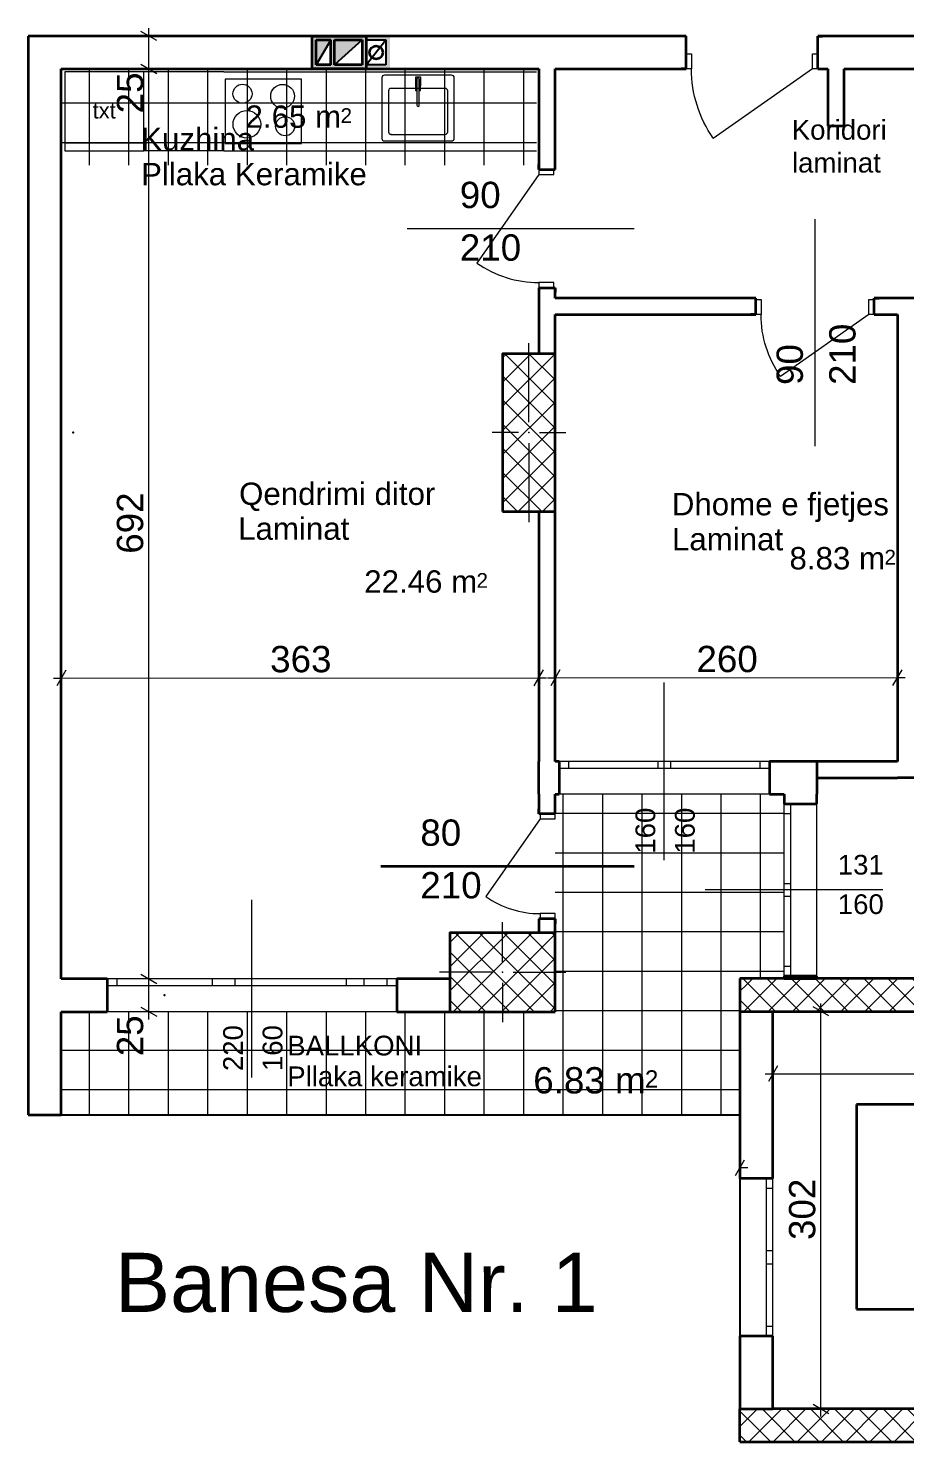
# Model space of a CAD drawing. Header units: centimetres. Extents: x 765 to 25620, y 224160 to 230516.
# Drawn here: x 7732 to 8399, y 227943 to 229018 of the extents above; entities that cross this region are included whole.
import ezdxf
from ezdxf.enums import TextEntityAlignment as Align

# ---------------------------------------------------------------- set-up
doc = ezdxf.new("R2010")
doc.units = ezdxf.units.CM
doc.header["$MEASUREMENT"] = 0
doc.linetypes.add('Small Dashed', pattern=[282.222222, 141.111111, -141.111111])
for name, color, linetype, lineweight, true_color in [('0_Pen_No__1#1_Pen_No__8', 7, 'Continuous', 35, 0xa80f02), ('0_Pen_No__8', 7, 'Continuous', 35, 0xa80f02), ('2D Drafting - General_Pen_No__8', 7, 'Continuous', 35, 0xa80f02), ('A-COLS_Pen_No__97#1_Pen_No__81', 7, 'Continuous', 20, 0x6a6a6a), ('Annotation - Text_Pen_No__8', 7, 'Continuous', 35, 0xa80f02), ('ARCHICAD Doors_Pen_No__23', 7, 'Continuous', 20, 0xff6600), ('ARCHICAD Doors_Pen_No__3', 7, 'Continuous', 18, 0xff6600), ('ARCHICAD Windows_Pen_No__23', 7, 'Continuous', 20, 0xff6600), ('ARCHICAD Windows_Pen_No__3', 7, 'Continuous', 18, 0xff6600), ('Interior - Furniture _Pen_No__81', 7, 'Continuous', 20, 0x6a6a6a), ('Structural - Shear_Pen_No__58', 7, 'Continuous', 25, 0xdf0000)]:
    doc.layers.add(name, color=color, linetype=linetype, lineweight=lineweight, true_color=true_color)
for name, color, linetype, lineweight in [('0_Pen_No__101', 252, 'Continuous', 13), ('0_Pen_No__6', 5, 'Continuous', 35), ('ARCHICAD Door Markers_Pen_No__1', 7, 'Continuous', 13), ('ARCHICAD Door Markers_Pen_No__21', 7, 'Continuous', 35), ('ARCHICAD Door Markers_Pen_No__7', 7, 'Continuous', 35), ('ARCHICAD Doors_Pen_No__27', 7, 'Continuous', 35), ('ARCHICAD Window Markers_Pen_No__1', 7, 'Continuous', 13), ('ARCHICAD Window Markers_Pen_No__7', 7, 'Continuous', 35), ('ARCHICAD Windows_Pen_No__27', 7, 'Continuous', 35), ('Structural - Bearing_Pen_No__20', 1, 'Continuous', 0), ('Structural - Bearing_Pen_No__21', 7, 'Continuous', 35), ('Structural - Bearing_Pen_No__27', 7, 'Continuous', 35)]:
    doc.layers.add(name, color=color, linetype=linetype, lineweight=lineweight)
for name, color, linetype in [('ARCHICAD Door Markers', 7, 'Continuous'), ('ARCHICAD Doors', 7, 'Continuous'), ('ARCHICAD Window Markers', 7, 'Continuous'), ('ARCHICAD Windows', 7, 'Continuous'), ('Dimensioning - General', 7, 'Continuous'), ('Structural - Bearing', 7, 'Continuous')]:
    doc.layers.add(name, color=color, linetype=linetype)
doc.styles.add('GENERATED_STYLE_1', font='arial.ttf')
doc.styles.get("Standard").update_dxf_attribs({"font": 'arial.ttf'})
pattern_1 = [(45, (7028.702, 207240.939), (-9.192388, 9.192388), []), (135, (7028.702, 207240.939), (9.192388, 9.192388), [])]

# ---------------------------------------------------------------- blocks, each defined once
blk = doc.blocks.new('Double Sash Window 22')
at = {"layer": 'ARCHICAD Windows_Pen_No__23', "color": 30, "linetype": 'Continuous', "lineweight": 20, "true_color": 0xff6600}
for p, q in [((-600, 0), (-525, 0)), ((-525, 0), (-525, -50)), ((-50, -50), (-50, 0)), ((-50, 0), (0, 0)), ((0, 0), (50, 0)), ((50, 0), (50, -50)), ((525, -50), (525, 0)), ((525, 0), (600, 0)), ((-525, -50), (-600, -50)), ((0, -50), (-50, -50)), ((50, -50), (0, -50)), ((600, -50), (525, -50))]:
    blk.add_line(p, q, dxfattribs=at)
at = {"layer": 'ARCHICAD Windows_Pen_No__27', "color": 7, "linetype": 'Continuous', "lineweight": 35}
for p, q in [((-600, 0), (-600, -50)), ((-600, 0), (-600, -50)), ((600, 0), (600, -50)), ((600, 0), (600, -50)), ((-600, -50), (-600, -250)), ((600, -50), (600, -250))]:
    blk.add_line(p, q, dxfattribs=at)
at = {"layer": 'ARCHICAD Windows_Pen_No__3', "color": 30, "linetype": 'Continuous', "lineweight": 18, "true_color": 0xff6600}
for p, q in [((-600, 0), (600, 0)), ((-525, 0), (-50, 0)), ((50, 0), (525, 0)), ((-50, -50), (-525, -50)), ((525, -50), (50, -50)), ((-600, -250), (600, -250))]:
    blk.add_line(p, q, dxfattribs=at)
blk = doc.blocks.new('Door 22_2')
at = {"layer": 'ARCHICAD Doors_Pen_No__23', "color": 30, "linetype": 'Continuous', "lineweight": 20, "true_color": 0xff6600}
for p, q in [((-410, 0), (-450, 0)), ((-450, 0), (-450, -115)), ((-410, -115), (-410, 0)), ((450, 0), (410, 0)), ((410, 0), (410, -115)), ((450, -115), (450, 0)), ((-450, -115), (-410, -115)), ((410, -115), (450, -115))]:
    blk.add_line(p, q, dxfattribs=at)
at = {"layer": 'ARCHICAD Doors_Pen_No__27', "color": 7, "linetype": 'Continuous', "lineweight": 35}
for p, q in [((-450, 0), (-487, 0)), ((-450, 0), (-487, 0)), ((-450, 0), (-450, -115)), ((-450, 0), (-450, -115)), ((450, 0), (450, -115)), ((450, 0), (450, -115)), ((450, 0), (487, 0)), ((450, 0), (487, 0)), ((-450, -125), (-487, -125)), ((-450, -125), (-487, -125)), ((-450, -115), (-450, -125)), ((-450, -115), (-450, -125)), ((450, -115), (450, -125)), ((450, -115), (450, -125)), ((450, -125), (487, -125)), ((450, -125), (487, -125))]:
    blk.add_line(p, q, dxfattribs=at)
at = {"layer": 'ARCHICAD Doors_Pen_No__3', "color": 30, "linetype": 'Continuous', "lineweight": 18, "true_color": 0xff6600}
blk.add_line((410, 0), (-262, 470), dxfattribs=at)
blk.add_arc((410, 0), 820, 145, 180, dxfattribs=at)
blk = doc.blocks.new('D Marker 22_3')
at = {"layer": 'ARCHICAD Door Markers_Pen_No__1', "color": 7, "linetype": 'Continuous', "lineweight": 13}
blk.add_line((0, -1125), (0, 600), dxfattribs=at)
at = {"layer": 'ARCHICAD Door Markers_Pen_No__7', "color": 7, "lineweight": 35, "style": 'GENERATED_STYLE_1'}
for tag, p in [('AC_MarkerText_3', (-369, -204)), ('AC_MarkerText_2', (31, -356))]:
    blk.add_attdef(tag, text='', height=200, rotation=270, dxfattribs=at).set_placement(p, align=Align.BOTTOM_LEFT)
blk = doc.blocks.new('Door 22_6')
at = {"layer": 'ARCHICAD Doors_Pen_No__23', "color": 30, "linetype": 'Continuous', "lineweight": 20, "true_color": 0xff6600}
for p, q in [((-360, 0), (-400, 0)), ((-400, 0), (-400, -115)), ((-360, -115), (-360, 0)), ((400, 0), (360, 0)), ((360, 0), (360, -115)), ((400, -115), (400, 0)), ((-400, -115), (-360, -115)), ((360, -115), (400, -115))]:
    blk.add_line(p, q, dxfattribs=at)
at = {"layer": 'ARCHICAD Doors_Pen_No__27', "color": 7, "linetype": 'Continuous', "lineweight": 35}
for p, q in [((-400, 10), (-437, 10)), ((-400, 10), (-437, 10)), ((-400, 0), (-400, 10)), ((-400, 0), (-400, 10)), ((-400, -115), (-400, 0)), ((-400, -115), (-400, 0)), ((400, 0), (400, 10)), ((400, 0), (400, 10)), ((400, 10), (437, 10)), ((400, 10), (437, 10)), ((400, -115), (400, 0)), ((400, -115), (400, 0)), ((-400, -115), (-437, -115)), ((-400, -115), (-437, -115)), ((400, -115), (437, -115)), ((400, -115), (437, -115))]:
    blk.add_line(p, q, dxfattribs=at)
at = {"layer": 'ARCHICAD Doors_Pen_No__3', "color": 30, "linetype": 'Continuous', "lineweight": 18, "true_color": 0xff6600}
blk.add_line((360, 0), (-230, 413), dxfattribs=at)
blk.add_arc((360, 0), 720, 145, 180, dxfattribs=at)
blk = doc.blocks.new('D Marker 22_6')
at = {"layer": 'ARCHICAD Door Markers_Pen_No__21', "color": 7, "linetype": 'Continuous', "lineweight": 35}
blk.add_line((0, -1325), (0, 600), dxfattribs=at)
at = {"layer": 'ARCHICAD Door Markers_Pen_No__7', "color": 7, "lineweight": 35, "style": 'GENERATED_STYLE_1'}
for tag, p in [('AC_MarkerText_2', (-31, -960)), ('AC_MarkerText_3', (369, -960))]:
    blk.add_attdef(tag, text='', height=200, rotation=90, dxfattribs=at).set_placement(p, align=Align.BOTTOM_LEFT)
blk = doc.blocks.new('Door 22_3')
at = {"layer": 'ARCHICAD Doors_Pen_No__23', "color": 30, "linetype": 'Continuous', "lineweight": 20, "true_color": 0xff6600}
for p, q in [((-460, 0), (-500, 0)), ((-500, 0), (-500, -115)), ((-460, -115), (-460, 0)), ((500, 0), (460, 0)), ((460, 0), (460, -115)), ((500, -115), (500, 0)), ((-500, -115), (-460, -115)), ((460, -115), (500, -115))]:
    blk.add_line(p, q, dxfattribs=at)
at = {"layer": 'ARCHICAD Doors_Pen_No__27', "color": 7, "linetype": 'Continuous', "lineweight": 35}
for p, q in [((-500, 0), (-537, 0)), ((-500, 0), (-537, 0)), ((-500, 0), (-500, -115)), ((-500, 0), (-500, -115)), ((500, 0), (500, -115)), ((500, 0), (500, -115)), ((500, 0), (537, 0)), ((500, 0), (537, 0)), ((-500, -115), (-500, -250)), ((-500, -115), (-500, -250)), ((500, -115), (500, -250)), ((500, -115), (500, -250)), ((-500, -250), (-537, -250)), ((-500, -250), (-537, -250)), ((500, -250), (537, -250)), ((500, -250), (537, -250))]:
    blk.add_line(p, q, dxfattribs=at)
at = {"layer": 'ARCHICAD Doors_Pen_No__3', "color": 30, "linetype": 'Continuous', "lineweight": 18, "true_color": 0xff6600}
blk.add_line((460, 0), (-294, 528), dxfattribs=at)
blk.add_arc((460, 0), 920, 145, 180, dxfattribs=at)
blk = doc.blocks.new('Double Sash Window 22_2')
at = {"layer": 'ARCHICAD Windows_Pen_No__23', "color": 30, "linetype": 'Continuous', "lineweight": 20, "true_color": 0xff6600}
for p, q in [((-800, 0), (-725, 0)), ((-725, 0), (-725, -50)), ((-50, -50), (-50, 0)), ((-50, 0), (0, 0)), ((0, 0), (50, 0)), ((50, 0), (50, -50)), ((725, -50), (725, 0)), ((725, 0), (800, 0)), ((-725, -50), (-800, -50)), ((0, -50), (-50, -50)), ((50, -50), (0, -50)), ((800, -50), (725, -50))]:
    blk.add_line(p, q, dxfattribs=at)
at = {"layer": 'ARCHICAD Windows_Pen_No__27', "color": 7, "linetype": 'Continuous', "lineweight": 35}
for p, q in [((-800, 0), (-800, -50)), ((-800, 0), (-800, -50)), ((800, 0), (800, -50)), ((800, 0), (800, -50)), ((-800, -50), (-800, -250)), ((800, -50), (800, -250))]:
    blk.add_line(p, q, dxfattribs=at)
at = {"layer": 'ARCHICAD Windows_Pen_No__3', "color": 30, "linetype": 'Continuous', "lineweight": 18, "true_color": 0xff6600}
for p, q in [((-800, 0), (800, 0)), ((-725, 0), (-50, 0)), ((50, 0), (725, 0)), ((-50, -50), (-725, -50)), ((725, -50), (50, -50)), ((-800, -250), (800, -250))]:
    blk.add_line(p, q, dxfattribs=at)
blk = doc.blocks.new('W Marker 22')
at = {"layer": 'ARCHICAD Window Markers_Pen_No__1', "color": 7, "linetype": 'Continuous', "lineweight": 13}
blk.add_line((0, -750), (0, 600), dxfattribs=at)
at = {"layer": 'ARCHICAD Window Markers_Pen_No__7', "color": 7, "lineweight": 35, "style": 'GENERATED_STYLE_1'}
for tag, p in [('AC_MarkerText_2_1', (-24, -701)), ('AC_MarkerText_2_0', (276, -701))]:
    blk.add_attdef(tag, text='', height=150, rotation=90, dxfattribs=at).set_placement(p, align=Align.BOTTOM_LEFT)
blk = doc.blocks.new('Double Sash Window 22_3')
at = {"layer": 'ARCHICAD Windows_Pen_No__23', "color": 30, "linetype": 'Continuous', "lineweight": 20, "true_color": 0xff6600}
for p, q in [((-654, 0), (-579, 0)), ((-579, 0), (-579, -50)), ((-50, -50), (-50, 0)), ((-50, 0), (0, 0)), ((0, 0), (50, 0)), ((50, 0), (50, -50)), ((579, -50), (579, 0)), ((579, 0), (654, 0)), ((-579, -50), (-654, -50)), ((0, -50), (-50, -50)), ((50, -50), (0, -50)), ((654, -50), (579, -50))]:
    blk.add_line(p, q, dxfattribs=at)
at = {"layer": 'ARCHICAD Windows_Pen_No__27', "color": 7, "linetype": 'Continuous', "lineweight": 35}
for p, q in [((-654, 0), (-654, -50)), ((-654, 0), (-654, -50)), ((654, 0), (654, -50)), ((654, 0), (654, -50)), ((-654, -50), (-654, -250)), ((654, -50), (654, -250))]:
    blk.add_line(p, q, dxfattribs=at)
at = {"layer": 'ARCHICAD Windows_Pen_No__3', "color": 30, "linetype": 'Continuous', "lineweight": 18, "true_color": 0xff6600}
for p, q in [((-654, 0), (654, 0)), ((-579, 0), (-50, 0)), ((50, 0), (579, 0)), ((-50, -50), (-579, -50)), ((579, -50), (50, -50)), ((-654, -250), (654, -250))]:
    blk.add_line(p, q, dxfattribs=at)
blk = doc.blocks.new('W Marker 22_2')
at = {"layer": 'ARCHICAD Window Markers_Pen_No__1', "color": 7, "linetype": 'Continuous', "lineweight": 13}
blk.add_line((0, 500), (0, -850), dxfattribs=at)
at = {"layer": 'ARCHICAD Window Markers_Pen_No__7', "color": 7, "lineweight": 35, "style": 'GENERATED_STYLE_1'}
for tag, p in [('AC_MarkerText_3', (276, 207)), ('iShowSillTo', (-24, 207))]:
    blk.add_attdef(tag, text='', height=150, rotation=90, dxfattribs=at).set_placement(p, align=Align.BOTTOM_LEFT)
blk = doc.blocks.new('Triple Window 22_2')
at = {"layer": 'ARCHICAD Windows_Pen_No__23', "color": 30, "linetype": 'Continuous', "lineweight": 20, "true_color": 0xff6600}
for p, q in [((-1100, 0), (-1025, 0)), ((-1025, 0), (-1025, -50)), ((-852.5, -50), (-852.5, 0)), ((-852.5, 0), (-784.5, 0)), ((-784.5, 0), (-716.5, 0)), ((-716.5, 0), (-716.5, -50)), ((128, -50), (128, 0)), ((128, 0), (215.5, 0)), ((215.5, 0), (303, 0)), ((303, 0), (303, -50)), ((1025, -50), (1025, 0)), ((1025, 0), (1100, 0)), ((-1025, -50), (-1100, -50)), ((-784.5, -50), (-852.5, -50)), ((-716.5, -50), (-784.5, -50)), ((215.5, -50), (128, -50)), ((303, -50), (215.5, -50)), ((1100, -50), (1025, -50))]:
    blk.add_line(p, q, dxfattribs=at)
at = {"layer": 'ARCHICAD Windows_Pen_No__27', "color": 7, "linetype": 'Continuous', "lineweight": 35}
for p, q in [((-1100, 0), (-1100, -50)), ((-1100, 0), (-1100, -50)), ((1100, 0), (1100, -50)), ((1100, 0), (1100, -50)), ((-1100, -50), (-1100, -250)), ((1100, -50), (1100, -250))]:
    blk.add_line(p, q, dxfattribs=at)
at = {"layer": 'ARCHICAD Windows_Pen_No__3', "color": 30, "linetype": 'Continuous', "lineweight": 18, "true_color": 0xff6600}
for p, q in [((-1100, 0), (1100, 0)), ((-1025, 0), (-852.5, 0)), ((-716.5, 0), (128, 0)), ((303, 0), (1025, 0)), ((-852.5, -50), (-1025, -50)), ((128, -50), (-716.5, -50)), ((1025, -50), (303, -50)), ((-1100, -250), (1100, -250))]:
    blk.add_line(p, q, dxfattribs=at)

msp = doc.modelspace()

# ---------------------------------------------------------------- hatches: boundary and pattern name
at = {"layer": 'A-COLS_Pen_No__97#1_Pen_No__81', "linetype": 'Continuous', "lineweight": 20, "true_color": 0x6a6a6a}
h = msp.add_hatch(color=251, dxfattribs=at)
h.paths.add_polyline_path([(7948, 228986.8), (7989, 228986.8), (7989, 229011.8), (7948, 229011.8)])
h.paths.add_polyline_path([(7962, 228989.8), (7951, 228989.8), (7951, 229008.8), (7962, 229008.8)], flags=0)
h.paths.add_polyline_path([(7965, 228989.8), (7965, 229008.8), (7986, 229008.8), (7986, 228989.8)], flags=0)
h = msp.add_hatch(color=251, dxfattribs=at)
h.paths.add_polyline_path([(7986, 228986.8), (7986, 229011.8), (8007, 229011.8), (8007, 228986.8)])
h.paths.add_polyline_path([(7989, 228989.8), (8004, 228989.8), (8004, 229008.8), (7989, 229008.8)], flags=0)
for points in [[(7962, 229008.8), (7951, 229008.8), (7951, 228989.8)], [(7965, 228989.8), (7965, 229008.8), (7986, 229008.8)]]:
    msp.add_hatch(color=251, dxfattribs=at).paths.add_polyline_path(points)
at = {"layer": 'Structural - Bearing', "linetype": 'Continuous', "lineweight": 0, "true_color": 0x000000}
h = msp.add_hatch(dxfattribs=at)
h.set_pattern_fill('CONCRETE_BLOCK', color=18, scale=0.1, style=0, pattern_type=2)
h.set_pattern_definition(pattern_1)
h.paths.add_polyline_path([(8092.6, 228650.3), (8132.6, 228650.3), (8132.6, 228770.3), (8092.6, 228770.3)])
h = msp.add_hatch(dxfattribs=at)
h.set_pattern_fill('CONCRETE_BLOCK', color=18, scale=0.1, style=0, pattern_type=2)
h.set_pattern_definition(pattern_1)
h.paths.add_polyline_path([(8132.6, 228270), (8132.6, 228330), (8052.6, 228330), (8052.6, 228270)])
h = msp.add_hatch(dxfattribs=at)
h.set_pattern_fill('CONCRETE_BLOCK', color=18, scale=0.1, style=0, pattern_type=2)
h.set_pattern_definition(pattern_1)
h.paths.add_polyline_path([(9019.9, 228295.3), (8273, 228295.3), (8298, 228270.3), (9019.9, 228270.3)])
h = msp.add_hatch(dxfattribs=at)
h.set_pattern_fill('CONCRETE_BLOCK', color=18, scale=0.1, style=0, pattern_type=2)
h.set_pattern_definition(pattern_1)
h.paths.add_polyline_path([(8273, 228270.3), (8298, 228270.3), (8273, 228295.3)])
h = msp.add_hatch(dxfattribs=at)
h.set_pattern_fill('CONCRETE_BLOCK', color=18, scale=0.1, style=0, pattern_type=2)
h.set_pattern_definition(pattern_1)
h.paths.add_polyline_path([(9019.9, 227968.1), (8298, 227968.1), (8273, 227943.1), (9019.9, 227943.1)])
h = msp.add_hatch(dxfattribs=at)
h.set_pattern_fill('CONCRETE_BLOCK', color=18, scale=0.1, style=0, pattern_type=2)
h.set_pattern_definition(pattern_1)
h.paths.add_polyline_path([(8298, 227968.1), (8273, 227968.1), (8273, 227943.1)])

# ---------------------------------------------------------------- linework, layer by layer
at = {"color": 0}
for p, q in [((7962, 229008.8), (7951, 228989.8)), ((7962, 228989.8), (7962, 229008.8)), ((7986, 229008.8), (7965, 228989.8)), ((7986, 228989.8), (7986, 229008.8)), ((7989, 228989.8), (7989, 229008.8)), ((7989, 229008.8), (8004, 229008.8)), ((7989, 228989.8), (8004, 229008.8)), ((8004, 229008.8), (8004, 228989.8)), ((8004, 229008.8), (8004, 228989.8)), ((7951, 228989.8), (7962, 228989.8)), ((7965, 228989.8), (7986, 228989.8)), ((8004, 228989.8), (7989, 228989.8)), ((8004, 228989.8), (7989, 228989.8)), ((7732.2, 228270), (7732.2, 228191.6)), ((7732.2, 228191.6), (8273, 228191.6)), ((8273, 228191.6), (8273, 227943.1))]:
    msp.add_line(p, q, dxfattribs=at)
at = {"layer": '0_Pen_No__1#1_Pen_No__8', "color": 14, "linetype": 'Continuous', "lineweight": 35, "true_color": 0xa80f02}
for p, q in [((7948, 229011.8), (7989, 229011.8)), ((7948, 228986.8), (7948, 229011.8)), ((7989, 229011.8), (7989, 228986.8)), ((7951, 228989.8), (7951, 229008.8)), ((7951, 229008.8), (7962, 229008.8)), ((7962, 228989.8), (7962, 229008.8)), ((7965, 228989.8), (7965, 229008.8)), ((7965, 229008.8), (7986, 229008.8)), ((7986, 229008.8), (7986, 228989.8)), ((7962, 228989.8), (7951, 228989.8)), ((7986, 228989.8), (7965, 228989.8)), ((7989, 228986.8), (7948, 228986.8))]:
    msp.add_line(p, q, dxfattribs=at)
at = {"layer": '0_Pen_No__101', "color": 252, "linetype": 'Continuous', "lineweight": 13}
for p, q in [((7778.7, 228913.6), (7778.7, 228986.8)), ((7808.7, 228913.6), (7808.7, 228986.8)), ((7838.7, 228913.6), (7838.7, 228986.8)), ((7868.7, 228913.6), (7868.7, 228986.8)), ((7898.7, 228913.6), (7898.7, 228986.8)), ((7928.7, 228913.6), (7928.7, 228986.8)), ((7958.7, 228913.6), (7958.7, 228986.8)), ((7988.7, 228913.6), (7988.7, 228986.8)), ((8018.7, 228913.6), (8018.7, 228986.8)), ((8048.7, 228913.6), (8048.7, 228986.8)), ((8078.7, 228913.6), (8078.7, 228986.8)), ((8108.7, 228913.6), (8108.7, 228986.8)), ((7757.2, 228960.9), (8118.5, 228960.9)), ((7757.2, 228930.9), (8118.5, 228930.9)), ((8138.7, 228191.6), (8138.7, 228435.3)), ((8168.7, 228191.6), (8168.7, 228435.3)), ((8198.7, 228191.6), (8198.7, 228435.3)), ((8228.7, 228191.6), (8228.7, 228435.3)), ((8258.7, 228191.6), (8258.7, 228435.3)), ((8288.7, 228295.3), (8288.7, 228435.3)), ((8132.6, 228420.9), (8306.5, 228420.9)), ((8132.6, 228390.9), (8306.5, 228390.9)), ((8132.6, 228360.9), (8306.5, 228360.9)), ((8132.6, 228330.9), (8306.5, 228330.9)), ((8132.6, 228300.9), (8306.5, 228300.9)), ((7778.7, 228191.6), (7778.7, 228270)), ((7808.7, 228191.6), (7808.7, 228270)), ((7838.7, 228191.6), (7838.7, 228270)), ((7868.7, 228191.6), (7868.7, 228270)), ((7898.7, 228191.6), (7898.7, 228270)), ((7928.7, 228191.6), (7928.7, 228270)), ((7958.7, 228191.6), (7958.7, 228270)), ((7988.7, 228191.6), (7988.7, 228270)), ((8018.7, 228191.6), (8018.7, 228270)), ((8048.7, 228191.6), (8048.7, 228270)), ((8078.7, 228191.6), (8078.7, 228270)), ((8108.7, 228191.6), (8108.7, 228270)), ((8132.6, 228270.9), (8273, 228270.9)), ((7757.2, 228240.9), (8273, 228240.9)), ((7757.2, 228210.9), (8273, 228210.9))]:
    msp.add_line(p, q, dxfattribs=at)
at = {"layer": '0_Pen_No__6', "color": 5, "linetype": 'Continuous', "lineweight": 35}
for p, q in [((8682.5, 228199.5), (8361.5, 228199.5)), ((8361.5, 228199.5), (8361.5, 228043.8)), ((8361.5, 228043.8), (8672, 228043.8))]:
    msp.add_line(p, q, dxfattribs=at)
at = {"layer": '2D Drafting - General_Pen_No__8', "color": 14, "linetype": 'Continuous', "lineweight": 35, "true_color": 0xa80f02}
msp.add_circle((7996.5, 228999.3), 5, dxfattribs=at)
at = {"layer": 'Dimensioning - General', "color": 7, "linetype": 'Continuous', "lineweight": 13}
for p, q in [((7832.8, 229011.8), (7814.8, 229011.8)), ((7829.8, 229008.4), (7817.8, 229015.3)), ((7823.8, 229011.8), (7823.8, 229017.7)), ((7823.8, 228986.8), (7823.8, 229011.8)), ((7817.8, 228990.3), (7829.8, 228983.4)), ((7817.8, 228990.3), (7829.8, 228983.4)), ((7832.8, 228986.8), (7814.8, 228986.8)), ((7832.8, 228986.8), (7814.8, 228986.8)), ((7823.8, 228295), (7823.8, 228986.8)), ((7760.8, 228529.7), (7753.8, 228517.7)), ((7757.3, 228514.7), (7757.3, 228532.7)), ((8116.7, 228517.9), (8123.6, 228529.9)), ((8120.2, 228514.9), (8120.2, 228532.9)), ((8136.1, 228529.9), (8129.2, 228517.9)), ((8132.7, 228514.9), (8132.7, 228532.9)), ((8389.2, 228518), (8396.1, 228530)), ((8392.7, 228515), (8392.7, 228533)), ((7751.4, 228523.7), (7757.3, 228523.7)), ((7757.3, 228523.7), (8120.2, 228523.9)), ((8120.2, 228523.9), (8126, 228523.9)), ((8126.8, 228523.9), (8132.7, 228523.9)), ((8132.7, 228523.9), (8392.7, 228524)), ((8392.7, 228524), (8398.5, 228524)), ((7832.8, 228295), (7814.8, 228295)), ((7832.8, 228295), (7814.8, 228295)), ((7817.8, 228298.5), (7829.8, 228291.6)), ((7817.8, 228298.5), (7829.8, 228291.6)), ((7823.8, 228270), (7823.8, 228295)), ((7832.8, 228270), (7814.8, 228270)), ((7832.8, 228270), (7814.8, 228270)), ((7817.8, 228273.5), (7829.8, 228266.6)), ((7817.8, 228273.5), (7829.8, 228266.6)), ((7823.8, 228264.2), (7823.8, 228270)), ((8343.5, 228270.3), (8325.5, 228270.3)), ((8340.5, 228266.9), (8328.5, 228273.8)), ((8334.5, 228270.3), (8334.5, 228276.2)), ((8334.5, 227968.1), (8334.5, 228270.3)), ((8301.5, 228228.9), (8294.6, 228216.9)), ((8298, 228213.9), (8298, 228231.9)), ((8292.2, 228222.9), (8298, 228222.9)), ((8298, 228222.9), (8672, 228222.9)), ((8273, 228142.5), (8273, 228160.5)), ((8269.6, 228145.5), (8276.5, 228157.5)), ((8273, 228151.5), (8278.9, 228151.5)), ((8343.5, 227968.1), (8325.5, 227968.1)), ((8328.5, 227971.6), (8340.5, 227964.7)), ((8334.5, 227962.3), (8334.5, 227968.1))]:
    msp.add_line(p, q, dxfattribs=at)
at = {"layer": 'Interior - Furniture _Pen_No__81', "color": 251, "linetype": 'Continuous', "lineweight": 20, "true_color": 0x6a6a6a}
for p, q in [((7819.9, 228984.5), (7759.9, 228984.5)), ((7759.9, 228984.5), (7759.9, 228924.5)), ((7819.9, 228924.5), (7819.9, 228984.5)), ((7880.9, 228984.5), (7819.9, 228984.5)), ((7819.9, 228924.5), (7819.9, 228984.5)), ((7880.9, 228984.5), (7940.9, 228984.5)), ((7939.9, 228979), (7881.9, 228979)), ((7881.9, 228979), (7881.9, 228930)), ((7939.9, 228930), (7939.9, 228979)), ((7940.9, 228984.5), (7998.4, 228984.5)), ((7998.4, 228984.5), (8058.4, 228984.5)), ((8000.9, 228980), (8000.9, 228934)), ((8053.9, 228982), (8002.9, 228982)), ((8030.4, 228980.4), (8026.4, 228980.4)), ((8026.4, 228980.4), (8026.4, 228973.9)), ((8027.5, 228979), (8027.5, 228959.2)), ((8027.5, 228973.9), (8027.5, 228979)), ((8029.3, 228959.2), (8029.3, 228979)), ((8029.3, 228979), (8029.3, 228973.9)), ((8030.4, 228973.9), (8030.4, 228980.4)), ((8055.9, 228934), (8055.9, 228980)), ((8058.4, 228984.5), (8118.5, 228984.5)), ((8005.9, 228970), (8005.9, 228939)), ((8048.9, 228972), (8007.9, 228972)), ((8026.4, 228973.9), (8027.5, 228973.9)), ((8027.5, 228973.8), (8026.4, 228973.8)), ((8026.4, 228973.8), (8026.4, 228970.3)), ((8026.4, 228970.3), (8027.5, 228970.3)), ((8027.5, 228970.3), (8027.5, 228973.8)), ((8029.3, 228973.9), (8030.4, 228973.9)), ((8030.3, 228973.8), (8029.3, 228973.8)), ((8029.3, 228973.8), (8029.3, 228970.3)), ((8029.3, 228970.3), (8030.3, 228970.3)), ((8030.3, 228970.3), (8030.3, 228973.8)), ((8050.9, 228939), (8050.9, 228970)), ((8007.9, 228937), (8048.9, 228937)), ((7759.9, 228930.5), (7819.9, 228930.5)), ((7759.9, 228924.5), (7819.9, 228924.5)), ((7880.9, 228924.5), (7819.9, 228924.5)), ((7880.9, 228924.5), (7940.9, 228924.5)), ((7881.9, 228930), (7939.9, 228930)), ((7940.9, 228924.5), (7998.4, 228924.5)), ((7998.4, 228924.5), (8058.4, 228924.5)), ((8002.9, 228932), (8053.9, 228932)), ((8058.4, 228924.5), (8118.5, 228924.5))]:
    msp.add_line(p, q, dxfattribs=at)
for centre, major_axis, start_param, end_param in [((8002.9, 228980), (1.41, 1.41), 0.785398, 2.356194), ((8028.4, 228979), (-0.636, 0.636), 3.926991, 7.068583), ((8028.4, 228979), (-0.636, 0.636), 3.926991, 7.068583), ((8053.9, 228980), (-1.41, 1.41), 3.926991, 5.497787), ((7895, 228967.9), (5.13, 5.13), 5.497787, 11.780972), ((7925.4, 228966), (-6.36, 6.36), 3.926991, 10.210176), ((8007.9, 228970), (1.41, 1.41), 0.785398, 2.356194), ((8048.9, 228970), (-1.41, 1.41), 3.926991, 5.497787), ((7898.3, 228944.7), (7.42, 7.42), 5.497787, 11.780972), ((8028.4, 228959.2), (-0.636, 0.636), 0.787968, 3.929561), ((7927.4, 228943.2), (5.13, 5.13), 5.497787, 11.780972), ((8002.9, 228934), (-1.41, 1.41), 0.785398, 2.356194), ((8007.9, 228939), (-1.41, 1.41), 0.785398, 2.356194), ((8048.9, 228939), (1.41, 1.41), 3.926991, 5.497787), ((8053.9, 228934), (1.41, 1.41), 3.926991, 5.497787)]:
    msp.add_ellipse(centre, major_axis=major_axis, ratio=1, start_param=start_param, end_param=end_param, dxfattribs=at)
msp.add_point((8007.9, 228937), dxfattribs=at)
at = {"layer": 'Structural - Bearing_Pen_No__20', "color": 1, "linetype": 'Continuous', "lineweight": 0}
for p, q in [((8112.6, 228718.3), (8112.6, 228778.3)), ((8104.6, 228710.3), (8084.6, 228710.3)), ((8120.6, 228710.3), (8140.6, 228710.3)), ((8112.6, 228702.3), (8112.6, 228642.3)), ((8092.6, 228308), (8092.6, 228338)), ((8084.6, 228300), (8044.6, 228300)), ((8100.6, 228300), (8140.6, 228300)), ((8092.6, 228292), (8092.6, 228262))]:
    msp.add_line(p, q, dxfattribs=at)
for p in [(8112.6, 228710.3), (8092.6, 228300)]:
    msp.add_point(p, dxfattribs=at)
at = {"layer": 'Structural - Bearing_Pen_No__21', "color": 7, "linetype": 'Continuous', "lineweight": 35, "flags": 128}
for points in [[(8092.6, 228650.3), (8132.6, 228650.3), (8132.6, 228770.3), (8092.6, 228770.3)], [(8132.6, 228270), (8132.6, 228330), (8052.6, 228330), (8052.6, 228270)]]:
    msp.add_lwpolyline(points, close=True, dxfattribs=at)
at = {"layer": 'Structural - Bearing_Pen_No__27', "color": 7, "linetype": 'Continuous', "lineweight": 35}
for p, q in [((8232.1, 229011.8), (8228.4, 229011.8)), ((8232.1, 228998.3), (8232.1, 229011.8)), ((8332.1, 229011.8), (8335.8, 229011.8)), ((8332.1, 228998.3), (8332.1, 229011.8)), ((8232.1, 228986.8), (8232.1, 228998.3)), ((8332.1, 228986.8), (8332.1, 228998.3)), ((8232.1, 228986.8), (8228.4, 228986.8)), ((8332.1, 228986.8), (8335.8, 228986.8)), ((8120.1, 228910.4), (8120.1, 228914.1)), ((8132.6, 228910.4), (8132.6, 228914.1)), ((8120.1, 228910.4), (8131.6, 228910.4)), ((8131.6, 228910.4), (8132.6, 228910.4)), ((8120.1, 228820.4), (8120.1, 228816.7)), ((8120.1, 228820.4), (8131.6, 228820.4)), ((8131.6, 228820.4), (8132.6, 228820.4)), ((8132.6, 228820.4), (8132.6, 228816.7)), ((8285, 228812.5), (8281.3, 228812.5)), ((8285, 228811.5), (8285, 228812.5)), ((8285, 228800), (8285, 228811.5)), ((8375, 228812.5), (8378.7, 228812.5)), ((8375, 228811.5), (8375, 228812.5)), ((8375, 228800), (8375, 228811.5)), ((8285, 228800), (8281.3, 228800)), ((8375, 228800), (8378.7, 228800)), ((8135.5, 228460.3), (8135.5, 228455.3)), ((8135.5, 228455.3), (8135.5, 228435.3)), ((8295.5, 228460.3), (8295.5, 228455.3)), ((8295.5, 228455.3), (8295.5, 228435.3)), ((8120.1, 228420.6), (8120.1, 228424.3)), ((8121.1, 228420.6), (8120.1, 228420.6)), ((8132.6, 228420.6), (8121.1, 228420.6)), ((8132.6, 228420.6), (8132.6, 228424.3)), ((8306.5, 228428), (8311.5, 228428)), ((8311.5, 228428), (8331.5, 228428)), ((8120.1, 228340.6), (8120.1, 228336.9)), ((8121.1, 228340.6), (8120.1, 228340.6)), ((8132.6, 228340.6), (8121.1, 228340.6)), ((8132.6, 228340.6), (8132.6, 228336.9)), ((7792.2, 228295), (7792.2, 228290)), ((7792.2, 228290), (7792.2, 228270)), ((8012.2, 228295), (8012.2, 228290)), ((8012.2, 228290), (8012.2, 228270)), ((8306.5, 228297.1), (8311.5, 228297.1)), ((8311.5, 228297.1), (8331.5, 228297.1)), ((8273, 228270.3), (8298, 228270.3)), ((8273, 228270.3), (8298, 228270.3)), ((8293, 228143.3), (8273, 228143.3)), ((8298, 228143.3), (8293, 228143.3)), ((8293, 228023.3), (8273, 228023.3)), ((8298, 228023.3), (8293, 228023.3)), ((8273, 227968.1), (8298, 227968.1)), ((8273, 227968.1), (8298, 227968.1))]:
    msp.add_line(p, q, dxfattribs=at)
at = {"layer": 'Structural - Bearing_Pen_No__27', "color": 7, "linetype": 'Continuous', "lineweight": 35, "flags": 128}
for points in [[(8232.1, 229011.8), (7732.2, 229011.8)], [(7732.2, 229011.8), (7732.2, 228270)], [(9019.9, 229011.8), (8332.1, 229011.8)], [(7757.2, 228986.8), (8120.1, 228986.8)], [(7757.2, 228295), (7757.2, 228986.8)], [(8120.1, 228986.8), (8120.1, 228910.4)], [(8132.6, 228910.4), (8132.6, 228986.8)], [(8132.6, 228986.8), (8232.1, 228986.8)], [(8332.1, 228986.8), (8339.7, 228986.8)], [(8339.7, 228986.8), (8339.7, 228943.6)], [(8352.2, 228943.6), (8352.2, 228986.8)], [(8352.2, 228986.8), (8709.9, 228986.8)], [(8339.7, 228943.6), (8352.2, 228943.6)], [(8120.1, 228820.4), (8120.1, 228812.5)], [(8132.6, 228812.5), (8132.6, 228820.4)], [(8120.1, 228812.5), (8120.1, 228800)], [(8285, 228812.5), (8132.6, 228812.5)], [(8411.2, 228812.5), (8375, 228812.5)], [(8120.1, 228800), (8120.1, 228770.3)], [(8132.6, 228770.3), (8132.6, 228800)], [(8132.6, 228800), (8285, 228800)], [(8375, 228800), (8392.6, 228800)], [(8392.6, 228800), (8392.6, 228460.3)], [(8120.1, 228650.3), (8120.1, 228460.3)], [(8132.6, 228460.3), (8132.6, 228650.3)], [(8120.1, 228435.3), (8120.1, 228460.3)], [(8135.5, 228460.3), (8132.6, 228460.3)], [(8331.5, 228460.3), (8295.5, 228460.3)], [(8331.5, 228460.3), (8331.5, 228435.3)], [(8392.6, 228460.3), (8331.5, 228460.3)], [(8331.5, 228460.3), (8331.5, 228447.8)], [(8331.5, 228447.8), (8392.6, 228447.8)], [(8405.1, 228447.8), (8392.6, 228447.8)], [(8120.1, 228435.3), (8120.1, 228420.6)], [(8132.6, 228420.6), (8132.6, 228435.3)], [(8132.6, 228435.3), (8135.5, 228435.3)], [(8295.5, 228435.3), (8306.5, 228435.3)], [(8306.5, 228435.3), (8306.5, 228428)], [(8331.5, 228428), (8331.5, 228435.3)], [(8120.1, 228340.6), (8120.1, 228330)], [(8132.6, 228330), (8132.6, 228340.6)], [(7792.2, 228295), (7757.2, 228295)], [(8052.6, 228295), (8012.2, 228295)], [(8709.9, 228295.3), (8273, 228295.3)], [(8273, 228295.3), (8273, 228270.3)], [(8306.5, 228297.1), (8306.5, 228295.3)], [(8306.5, 228295.3), (8331.5, 228295.3)], [(8331.5, 228295.3), (8331.5, 228297.1)], [(7732.2, 228270), (7732.2, 228191.6)], [(7757.2, 228270), (7792.2, 228270)], [(7757.2, 228191.6), (7757.2, 228270)], [(8012.2, 228270), (8052.6, 228270)], [(8273, 228270.3), (8273, 228143.3)], [(8298, 228270.3), (9019.9, 228270.3)], [(8298, 228143.3), (8298, 228270.3)], [(7732.2, 228191.6), (7757.2, 228191.6)], [(8273, 228023.3), (8273, 227968.1)], [(8298, 227968.1), (8298, 228023.3)], [(8273, 227943.1), (8273, 227968.1)], [(9019.9, 227968.1), (8298, 227968.1)], [(8273, 227943.1), (9019.9, 227943.1)]]:
    msp.add_lwpolyline(points, dxfattribs=at)
at = {"layer": 'Structural - Shear_Pen_No__58', "color": 12, "linetype": 'Small Dashed', "lineweight": 25, "true_color": 0xdf0000}
for p in [(7766.4, 228710.3), (7766.4, 228710.3), (7835.8, 228282.5), (7835.8, 228282.5)]:
    msp.add_point(p, dxfattribs=at)

# ---------------------------------------------------------------- block references
at = {"layer": 'ARCHICAD Door Markers', "color": 7, "lineweight": 13}
ref = msp.add_blockref('D Marker 22_3', (8132.6, 228865.4), dxfattribs=dict(at, xscale=0.1, yscale=0.1, zscale=0.1, rotation=270))
ref.add_attrib('AC_MarkerText_2', '90', dxfattribs={"layer": 'ARCHICAD Door Markers_Pen_No__7', "color": 7, "lineweight": 35, "height": 20, "style": 'GENERATED_STYLE_1'}).set_placement((8060.1, 228875), align=Align.BOTTOM_LEFT)
ref.add_attrib('AC_MarkerText_3', '210', dxfattribs={"layer": 'ARCHICAD Door Markers_Pen_No__7', "color": 7, "lineweight": 35, "height": 20, "style": 'GENERATED_STYLE_1'}).set_placement((8060.1, 228835), align=Align.BOTTOM_LEFT)
ref = msp.add_blockref('D Marker 22_3', (8330, 228812.5), dxfattribs=dict(at, xscale=0.1, yscale=0.1, zscale=0.1))
ref.add_attrib('AC_MarkerText_2', '90', dxfattribs={"layer": 'ARCHICAD Door Markers_Pen_No__7', "color": 7, "lineweight": 35, "height": 20, "rotation": 90, "style": 'GENERATED_STYLE_1'}).set_placement((8326.8, 228746.5), align=Align.BOTTOM_LEFT)
ref.add_attrib('AC_MarkerText_3', '210', dxfattribs={"layer": 'ARCHICAD Door Markers_Pen_No__7', "color": 7, "lineweight": 35, "height": 20, "rotation": 90, "style": 'GENERATED_STYLE_1'}).set_placement((8366.8, 228746.5), align=Align.BOTTOM_LEFT)
at = {"layer": 'ARCHICAD Door Markers', "color": 7, "lineweight": 35}
ref = msp.add_blockref('D Marker 22_6', (8132.6, 228380.6), dxfattribs=dict(at, xscale=0.1, yscale=0.1, zscale=0.1, rotation=270))
ref.add_attrib('AC_MarkerText_2', '80', dxfattribs={"layer": 'ARCHICAD Door Markers_Pen_No__7', "color": 7, "lineweight": 35, "height": 20, "style": 'GENERATED_STYLE_1'}).set_placement((8030.1, 228390.2), align=Align.BOTTOM_LEFT)
ref.add_attrib('AC_MarkerText_3', '210', dxfattribs={"layer": 'ARCHICAD Door Markers_Pen_No__7', "color": 7, "lineweight": 35, "height": 20, "style": 'GENERATED_STYLE_1'}).set_placement((8030.1, 228350.2), align=Align.BOTTOM_LEFT)
at = {"layer": 'ARCHICAD Doors', "color": 7, "linetype": 'Continuous', "lineweight": 13, "yscale": 0.1, "zscale": 100}
for name, p, xscale, rotation in [('Door 22_3', (8282.1, 228986.8), -0.1, 180), ('Door 22_2', (8120.1, 228865.4), 0.1, 89.99999999999999), ('Door 22_2', (8330, 228800), -0.1, 180), ('Door 22_6', (8121.1, 228380.6), 0.1, 89.99999999999999)]:
    msp.add_blockref(name, p, dxfattribs=dict(at, xscale=xscale, rotation=rotation))
at = {"layer": 'ARCHICAD Window Markers', "color": 7, "lineweight": 13}
ref = msp.add_blockref('W Marker 22', (8215.5, 228460.3), dxfattribs=dict(at, xscale=0.1, yscale=0.1, zscale=0.1))
ref.add_attrib('AC_MarkerText_2', '160', dxfattribs={"layer": 'ARCHICAD Window Markers_Pen_No__7', "color": 7, "lineweight": 35, "height": 15, "rotation": 90, "style": 'GENERATED_STYLE_1'}).set_placement((8243.1, 228390.2), align=Align.BOTTOM_LEFT)
ref.add_attrib('AC_MarkerText_2_1', '160', dxfattribs={"layer": 'ARCHICAD Window Markers_Pen_No__7', "color": 7, "lineweight": 35, "height": 15, "rotation": 90, "style": 'GENERATED_STYLE_1'}).set_placement((8213.1, 228390.2), align=Align.BOTTOM_LEFT)
ref = msp.add_blockref('W Marker 22_2', (8331.5, 228362.6), dxfattribs=dict(at, xscale=0.1, yscale=0.1, zscale=0.1, rotation=270))
ref.add_attrib('AC_MarkerText_2', '131', dxfattribs={"layer": 'ARCHICAD Window Markers_Pen_No__7', "color": 7, "lineweight": 35, "height": 15, "style": 'GENERATED_STYLE_1'}).set_placement((8347.3, 228369.8), align=Align.BOTTOM_LEFT)
ref.add_attrib('AC_MarkerText_3', '160', dxfattribs={"layer": 'ARCHICAD Window Markers_Pen_No__7', "color": 7, "lineweight": 35, "height": 15, "style": 'GENERATED_STYLE_1'}).set_placement((8347.3, 228339.8), align=Align.BOTTOM_LEFT)
ref = msp.add_blockref('W Marker 22', (7902.2, 228295), dxfattribs=dict(at, xscale=0.1, yscale=0.1, zscale=0.1))
ref.add_attrib('AC_MarkerText_2', '220', dxfattribs={"layer": 'ARCHICAD Window Markers_Pen_No__7', "color": 7, "lineweight": 35, "height": 15, "rotation": 90, "style": 'GENERATED_STYLE_1'}).set_placement((7899.8, 228224.9), align=Align.BOTTOM_LEFT)
ref.add_attrib('AC_MarkerText_3', '160', dxfattribs={"layer": 'ARCHICAD Window Markers_Pen_No__7', "color": 7, "lineweight": 35, "height": 15, "rotation": 90, "style": 'GENERATED_STYLE_1'}).set_placement((7929.8, 228224.9), align=Align.BOTTOM_LEFT)
at = {"layer": 'ARCHICAD Windows', "color": 21, "linetype": 'Continuous', "lineweight": 18, "true_color": 0xff9955, "xscale": -0.1, "yscale": 0.1, "zscale": 100}
for name, p in [('Double Sash Window 22_2', (8215.5, 228460.3)), ('Triple Window 22_2', (7902.2, 228295))]:
    msp.add_blockref(name, p, dxfattribs=at)
at = {"layer": 'ARCHICAD Windows', "color": 21, "linetype": 'Continuous', "lineweight": 18, "true_color": 0xff9955, "yscale": 0.1, "zscale": 100}
for name, p, xscale, rotation in [('Double Sash Window 22_3', (8306.5, 228362.6), 0.1, 90), ('Double Sash Window 22', (8298, 228083.3), -0.1, 270)]:
    msp.add_blockref(name, p, dxfattribs=dict(at, xscale=xscale, rotation=rotation))

# ---------------------------------------------------------------- texts
at = {"color": 0, "insert": (7798, 228086.8), "char_height": 45, "attachment_point": 1}
msp.add_mtext_dynamic_manual_height_columns('Banesa Nr. 1', width=718.053, gutter_width=1, heights=[0], dxfattribs=at)
at = {"layer": '0_Pen_No__8', "color": 14, "true_color": 0xa80f02, "style": 'GENERATED_STYLE_1'}
for s, height, p in [('2.65 m', 17, (7897.3, 228942)), ('2', 11.2, (7969.5, 228945.7)), ('8.83 m', 17, (8310.6, 228606.3)), ('2', 11.2, (8382.8, 228610)), ('22.46 m', 17, (7987.5, 228588.6)), ('2', 11.2, (8072.8, 228592.3)), ('6.83 m', 20, (8115.9, 228207.9)), ('2', 13.2, (8200.7, 228212.3))]:
    msp.add_text(s, height=height, dxfattribs=at).set_placement(p)
at = {"layer": 'Annotation - Text_Pen_No__8', "color": 14, "true_color": 0xa80f02, "style": 'GENERATED_STYLE_1'}
for s, height, p in [('Koridori', 15, (8312.3, 228933)), ('Kuzhina', 17, (7818, 228925)), ('laminat', 15, (8312.5, 228908)), ('Pllaka Keramike', 17, (7817.9, 228898.3)), ('Qendrimi ditor', 17, (7892.4, 228655.3)), ('Dhome e fjetjes', 17, (8221.2, 228647.4)), ('Laminat', 17, (7891.7, 228628.8)), ('Laminat', 17, (8221.3, 228620.8)), ('BALLKONI', 15, (7929, 228236.8)), ('Pllaka keramike', 15, (7929, 228213.4))]:
    msp.add_text(s, height=height, dxfattribs=at).set_placement(p)
at = {"layer": 'Dimensioning - General', "color": 7, "lineweight": 13, "char_height": 20, "attachment_point": 7, "style": 'GENERATED_STYLE_1'}
for s, insert, rotation in [('\\A1;25', (7819.8, 228953), 90), ('\\A1;692', (7819.8, 228618.2), 90), ('\\A1;363', (7916, 228527.8), 0.024), ('\\A1;260', (8239.9, 228527.9), 0.024), ('\\A1;25', (7819.8, 228236.2), 90)]:
    msp.add_mtext(s, dxfattribs=dict(at, insert=insert, rotation=rotation))
at = {"layer": 'Dimensioning - General', "color": 5, "lineweight": 35, "insert": (8330.5, 228096.5), "char_height": 20, "attachment_point": 7, "rotation": 90, "style": 'GENERATED_STYLE_1'}
msp.add_mtext('\\A1;302', dxfattribs=at)
at = {"layer": 'Interior - Furniture _Pen_No__81', "color": 251, "linetype": 'Continuous', "lineweight": 20, "true_color": 0x6a6a6a, "style": 'GENERATED_STYLE_1'}
msp.add_attdef('txt', text='F', height=12, dxfattribs=at).set_placement((7789.9, 228955.1), align=Align.MIDDLE_CENTER)

doc.saveas('drawing.dxf')
